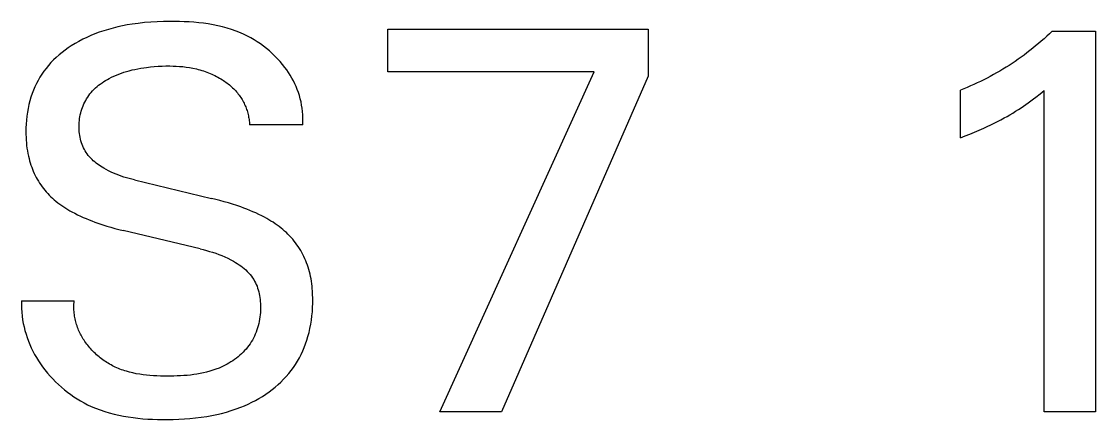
# Model space of a CAD drawing. Extents: x 10 to 656, y -396 to 292.
# Drawn here: x 258.925 to 259.89, y 94.922 to 95.28 of the extents above; entities that cross this region are included whole.
import ezdxf

# ---------------------------------------------------------------- set-up
doc = ezdxf.new("R2010")
doc.units = 0
doc.header["$LTSCALE"] = 5
doc.header["$MEASUREMENT"] = 0
doc.layers.get('0').update_dxf_attribs({"linetype": 'CONTINUOUS'})

msp = doc.modelspace()

# ---------------------------------------------------------------- linework, layer by layer
at = {"color": 7, "linetype": 'Continuous'}
for p, q in [((259.00724, 95.27422), (259.00304, 95.27306)), ((259.01146, 95.27526), (259.00724, 95.27422)), ((259.01572, 95.27618), (259.01146, 95.27526)), ((259.01999, 95.277), (259.01572, 95.27618)), ((259.02427, 95.27771), (259.01999, 95.277)), ((259.02988, 95.27847), (259.02427, 95.27771)), ((259.0355, 95.27908), (259.02988, 95.27847)), ((259.04114, 95.27954), (259.0355, 95.27908)), ((259.0468, 95.27986), (259.04114, 95.27954)), ((259.05247, 95.28006), (259.0468, 95.27986)), ((259.05817, 95.28015), (259.05247, 95.28006)), ((259.06252, 95.28015), (259.05817, 95.28015)), ((259.06686, 95.28008), (259.06252, 95.28015)), ((259.07122, 95.27995), (259.06686, 95.28008)), ((259.07557, 95.27973), (259.07122, 95.27995)), ((259.07991, 95.27943), (259.07557, 95.27973)), ((259.08424, 95.27904), (259.07991, 95.27943)), ((259.08855, 95.27854), (259.08424, 95.27904)), ((259.09284, 95.27792), (259.08855, 95.27854)), ((259.09711, 95.27719), (259.09284, 95.27792)), ((259.10134, 95.27633), (259.09711, 95.27719)), ((259.10554, 95.27533), (259.10134, 95.27633)), ((259.10969, 95.27419), (259.10554, 95.27533)), ((259.1138, 95.2729), (259.10969, 95.27419)), ((258.98006, 95.26413), (258.97652, 95.26227)), ((258.98366, 95.26586), (258.98006, 95.26413)), ((258.98731, 95.26748), (258.98366, 95.26586)), ((258.99101, 95.26899), (258.98731, 95.26748)), ((258.99476, 95.27039), (258.99101, 95.26899)), ((258.99888, 95.27179), (258.99476, 95.27039)), ((259.00304, 95.27306), (258.99888, 95.27179)), ((259.11786, 95.27144), (259.1138, 95.2729)), ((259.12186, 95.26982), (259.11786, 95.27144)), ((259.12495, 95.26843), (259.12186, 95.26982)), ((259.12799, 95.26693), (259.12495, 95.26843)), ((259.13099, 95.26533), (259.12799, 95.26693)), ((259.13394, 95.26363), (259.13099, 95.26533)), ((259.25427, 95.23478), (259.25427, 95.27332)), ((259.25427, 95.27332), (259.48818, 95.27332)), ((259.48818, 95.27332), (259.48818, 95.23112)), ((259.84385, 95.2646), (259.84137, 95.26241)), ((259.8463, 95.26682), (259.84385, 95.2646)), ((259.84872, 95.26908), (259.8463, 95.26682)), ((259.85111, 95.27136), (259.84872, 95.26908)), ((259.85111, 95.27136), (259.89013, 95.27136)), ((259.89013, 95.27136), (259.89013, 94.92917)), ((258.96406, 95.25435), (258.96137, 95.25229)), ((258.96682, 95.25632), (258.96406, 95.25435)), ((258.96964, 95.25819), (258.96682, 95.25632)), ((258.97304, 95.2603), (258.96964, 95.25819)), ((258.97652, 95.26227), (258.97304, 95.2603)), ((259.13683, 95.26183), (259.13394, 95.26363)), ((259.13966, 95.25993), (259.13683, 95.26183)), ((259.14243, 95.25794), (259.13966, 95.25993)), ((259.14513, 95.25585), (259.14243, 95.25794)), ((259.14775, 95.25367), (259.14513, 95.25585)), ((259.83376, 95.25604), (259.83117, 95.25399)), ((259.83633, 95.25813), (259.83376, 95.25604)), ((259.83886, 95.26025), (259.83633, 95.25813)), ((259.84137, 95.26241), (259.83886, 95.26025)), ((258.95376, 95.24556), (258.95141, 95.24314)), ((258.95621, 95.2479), (258.95376, 95.24556)), ((258.95875, 95.25014), (258.95621, 95.2479)), ((258.96137, 95.25229), (258.95875, 95.25014)), ((259.1503, 95.25141), (259.14775, 95.25367)), ((259.15276, 95.24906), (259.1503, 95.25141)), ((259.15514, 95.24662), (259.15276, 95.24906)), ((259.15742, 95.24411), (259.15514, 95.24662)), ((259.8206, 95.24617), (259.81791, 95.24431)), ((259.82326, 95.24806), (259.8206, 95.24617)), ((259.8259, 95.24998), (259.82326, 95.24806)), ((259.82855, 95.25197), (259.8259, 95.24998)), ((259.83117, 95.25399), (259.82855, 95.25197)), ((258.94506, 95.23541), (258.94321, 95.23273)), ((258.94701, 95.238), (258.94506, 95.23541)), ((258.94915, 95.24062), (258.94701, 95.238)), ((258.95141, 95.24314), (258.94915, 95.24062)), ((259.01698, 95.23445), (259.01926, 95.23516)), ((259.01926, 95.23516), (259.0218, 95.23588)), ((259.0218, 95.23588), (259.02437, 95.23653)), ((259.02437, 95.23653), (259.02695, 95.23712)), ((259.02695, 95.23712), (259.02954, 95.23764)), ((259.02954, 95.23764), (259.03215, 95.23811)), ((259.03215, 95.23811), (259.03477, 95.23853)), ((259.03477, 95.23853), (259.03739, 95.2389)), ((259.03739, 95.2389), (259.04084, 95.23931)), ((259.04084, 95.23931), (259.0443, 95.23963)), ((259.0443, 95.23963), (259.04776, 95.23988)), ((259.04776, 95.23988), (259.05123, 95.24005)), ((259.05123, 95.24005), (259.0547, 95.24013)), ((259.0547, 95.24013), (259.05817, 95.24014)), ((259.05817, 95.24014), (259.06112, 95.24009)), ((259.06112, 95.24009), (259.06407, 95.23998)), ((259.06407, 95.23998), (259.06701, 95.23979)), ((259.06701, 95.23979), (259.06995, 95.23953)), ((259.06995, 95.23953), (259.07287, 95.23919)), ((259.07287, 95.23919), (259.07579, 95.23876)), ((259.07579, 95.23876), (259.079, 95.23818)), ((259.079, 95.23818), (259.08219, 95.23747)), ((259.08219, 95.23747), (259.08378, 95.23707)), ((259.08378, 95.23707), (259.08535, 95.23664)), ((259.08535, 95.23664), (259.08692, 95.23618)), ((259.08692, 95.23618), (259.08848, 95.23569)), ((259.08848, 95.23569), (259.09003, 95.23517)), ((259.09003, 95.23517), (259.09156, 95.23462)), ((259.15961, 95.24152), (259.15742, 95.24411)), ((259.1617, 95.23884), (259.15961, 95.24152)), ((259.16338, 95.23653), (259.1617, 95.23884)), ((259.16499, 95.23416), (259.16338, 95.23653)), ((259.8041, 95.23557), (259.80127, 95.23394)), ((259.80691, 95.23725), (259.8041, 95.23557)), ((259.80969, 95.23896), (259.80691, 95.23725)), ((259.81245, 95.24071), (259.80969, 95.23896)), ((259.81519, 95.24249), (259.81245, 95.24071)), ((259.81791, 95.24431), (259.81519, 95.24249)), ((258.93985, 95.22716), (258.93833, 95.22428)), ((258.94147, 95.22998), (258.93985, 95.22716)), ((258.94321, 95.23273), (258.94147, 95.22998)), ((258.99731, 95.22503), (258.99888, 95.22607)), ((258.99888, 95.22607), (259.00049, 95.22707)), ((259.00049, 95.22707), (259.00213, 95.22802)), ((259.00213, 95.22802), (259.00378, 95.22893)), ((259.00378, 95.22893), (259.00592, 95.23001)), ((259.00592, 95.23001), (259.00808, 95.23103)), ((259.00808, 95.23103), (259.01027, 95.23198)), ((259.01027, 95.23198), (259.01248, 95.23286)), ((259.01248, 95.23286), (259.01472, 95.23369)), ((259.01472, 95.23369), (259.01698, 95.23445)), ((259.09156, 95.23462), (259.09302, 95.23406)), ((259.09302, 95.23406), (259.09446, 95.23347)), ((259.09446, 95.23347), (259.09589, 95.23285)), ((259.09589, 95.23285), (259.0973, 95.23221)), ((259.0973, 95.23221), (259.0987, 95.23153)), ((259.0987, 95.23153), (259.10009, 95.23082)), ((259.10009, 95.23082), (259.10147, 95.23009)), ((259.10147, 95.23009), (259.10282, 95.22932)), ((259.10282, 95.22932), (259.10417, 95.22853)), ((259.10417, 95.22853), (259.10549, 95.22771)), ((259.10549, 95.22771), (259.10658, 95.227)), ((259.10658, 95.227), (259.10766, 95.22627)), ((259.10766, 95.22627), (259.10872, 95.22552)), ((259.10872, 95.22552), (259.10976, 95.22475)), ((259.16651, 95.23174), (259.16499, 95.23416)), ((259.16795, 95.22927), (259.16651, 95.23174)), ((259.16931, 95.22675), (259.16795, 95.22927)), ((259.17057, 95.22419), (259.16931, 95.22675)), ((259.43964, 95.23478), (259.25427, 95.23478)), ((259.30086, 94.92917), (259.43964, 95.23478)), ((259.48818, 95.23112), (259.35622, 94.92917)), ((259.78675, 95.2263), (259.78378, 95.22489)), ((259.7897, 95.22775), (259.78675, 95.2263)), ((259.79263, 95.22924), (259.7897, 95.22775)), ((259.79553, 95.23077), (259.79263, 95.22924)), ((259.79842, 95.23234), (259.79553, 95.23077)), ((259.80127, 95.23394), (259.79842, 95.23234)), ((258.93565, 95.21835), (258.93448, 95.21531)), ((258.93693, 95.22134), (258.93565, 95.21835)), ((258.93833, 95.22428), (258.93693, 95.22134)), ((258.98649, 95.21501), (258.98759, 95.21637)), ((258.98759, 95.21637), (258.98874, 95.21768)), ((258.98874, 95.21768), (258.99004, 95.21904)), ((258.99004, 95.21904), (258.9914, 95.22035)), ((258.9914, 95.22035), (258.99281, 95.2216)), ((258.99281, 95.2216), (258.99427, 95.22279)), ((258.99427, 95.22279), (258.99577, 95.22394)), ((258.99577, 95.22394), (258.99731, 95.22503)), ((259.10976, 95.22475), (259.11079, 95.22396)), ((259.11079, 95.22396), (259.1118, 95.22314)), ((259.1118, 95.22314), (259.11279, 95.22231)), ((259.11279, 95.22231), (259.11376, 95.22145)), ((259.11376, 95.22145), (259.11472, 95.22057)), ((259.11472, 95.22057), (259.11564, 95.21966)), ((259.11564, 95.21966), (259.11655, 95.21873)), ((259.11655, 95.21873), (259.11743, 95.21778)), ((259.11743, 95.21778), (259.11828, 95.21681)), ((259.11828, 95.21681), (259.11906, 95.21588)), ((259.11906, 95.21588), (259.11981, 95.21492)), ((259.17175, 95.22158), (259.17057, 95.22419)), ((259.17283, 95.21892), (259.17175, 95.22158)), ((259.17381, 95.21623), (259.17283, 95.21892)), ((259.17469, 95.21349), (259.17381, 95.21623)), ((259.77172, 95.21964), (259.76867, 95.21844)), ((259.76867, 95.17551), (259.76867, 95.21844)), ((259.77476, 95.22089), (259.77172, 95.21964)), ((259.77779, 95.22218), (259.77476, 95.22089)), ((259.78079, 95.22351), (259.77779, 95.22218)), ((259.78378, 95.22489), (259.78079, 95.22351)), ((259.84035, 95.21519), (259.84403, 95.21819)), ((259.84403, 94.92917), (259.84403, 95.21819)), ((258.93242, 95.20885), (258.93155, 95.20543)), ((258.93343, 95.21223), (258.93242, 95.20885)), ((258.93448, 95.21531), (258.93343, 95.21223)), ((258.98036, 95.20443), (258.98106, 95.20603)), ((258.98106, 95.20603), (258.98182, 95.20761)), ((258.98182, 95.20761), (258.98264, 95.20916)), ((258.98264, 95.20916), (258.98352, 95.21068)), ((258.98352, 95.21068), (258.98446, 95.21216)), ((258.98446, 95.21216), (258.98545, 95.2136)), ((258.98545, 95.2136), (258.98649, 95.21501)), ((259.11981, 95.21492), (259.12054, 95.21395)), ((259.12054, 95.21395), (259.12124, 95.21296)), ((259.12124, 95.21296), (259.12192, 95.21195)), ((259.12192, 95.21195), (259.12258, 95.21092)), ((259.12258, 95.21092), (259.1232, 95.20988)), ((259.1232, 95.20988), (259.1238, 95.20882)), ((259.1238, 95.20882), (259.12438, 95.20774)), ((259.12438, 95.20774), (259.12493, 95.20666)), ((259.12493, 95.20666), (259.12545, 95.20556)), ((259.17547, 95.21071), (259.17469, 95.21349)), ((259.17615, 95.2079), (259.17547, 95.21071)), ((259.17671, 95.20504), (259.17615, 95.2079)), ((259.8276, 95.20552), (259.82972, 95.20703)), ((259.82972, 95.20703), (259.83205, 95.20873)), ((259.83205, 95.20873), (259.83435, 95.21047)), ((259.83435, 95.21047), (259.83663, 95.21223)), ((259.83663, 95.21223), (259.84035, 95.21519)), ((258.93021, 95.1985), (258.92972, 95.195)), ((258.93082, 95.20197), (258.93021, 95.1985)), ((258.93155, 95.20543), (258.93082, 95.20197)), ((258.9778, 95.19624), (258.97819, 95.1979)), ((258.97819, 95.1979), (258.97864, 95.19955)), ((258.97864, 95.19955), (258.97915, 95.20119)), ((258.97915, 95.20119), (258.97972, 95.2028)), ((258.97972, 95.2028), (258.98036, 95.20443)), ((259.12545, 95.20556), (259.12595, 95.20444)), ((259.12595, 95.20444), (259.12641, 95.20332)), ((259.12641, 95.20332), (259.12684, 95.20221)), ((259.12684, 95.20221), (259.12724, 95.2011)), ((259.12724, 95.2011), (259.12761, 95.19998)), ((259.12761, 95.19998), (259.12796, 95.19885)), ((259.12796, 95.19885), (259.12828, 95.19771)), ((259.12828, 95.19771), (259.12857, 95.19656)), ((259.12857, 95.19656), (259.12884, 95.19541)), ((259.17717, 95.20216), (259.17671, 95.20504)), ((259.17751, 95.19923), (259.17717, 95.20216)), ((259.17774, 95.19627), (259.17751, 95.19923)), ((259.8132, 95.19632), (259.81576, 95.19783)), ((259.81576, 95.19783), (259.81829, 95.19938)), ((259.81829, 95.19938), (259.82081, 95.20096)), ((259.82081, 95.20096), (259.8233, 95.20258)), ((259.8233, 95.20258), (259.82546, 95.20404)), ((259.82546, 95.20404), (259.8276, 95.20552)), ((258.92909, 95.18795), (258.92895, 95.18442)), ((258.92935, 95.19148), (258.92909, 95.18795)), ((258.92972, 95.195), (258.92935, 95.19148)), ((258.97669, 95.18602), (258.97673, 95.18774)), ((258.97673, 95.18774), (258.97683, 95.18946)), ((258.97683, 95.18946), (258.97699, 95.19117)), ((258.97699, 95.19117), (258.9772, 95.19287)), ((258.9772, 95.19287), (258.97747, 95.19456)), ((258.97747, 95.19456), (258.9778, 95.19624)), ((259.12884, 95.19541), (259.12907, 95.19425)), ((259.12907, 95.19425), (259.12928, 95.19309)), ((259.12928, 95.19309), (259.12946, 95.19192)), ((259.12946, 95.19192), (259.12961, 95.19075)), ((259.12961, 95.19075), (259.12973, 95.18957)), ((259.12973, 95.18957), (259.12982, 95.1884)), ((259.12982, 95.1884), (259.12988, 95.18722)), ((259.17769, 95.18722), (259.12988, 95.18722)), ((259.17769, 95.18722), (259.17783, 95.19027)), ((259.17784, 95.19329), (259.17774, 95.19627)), ((259.17783, 95.19027), (259.17784, 95.19329)), ((259.79288, 95.18579), (259.79595, 95.18723)), ((259.79595, 95.18723), (259.799, 95.18871)), ((259.799, 95.18871), (259.80202, 95.19023)), ((259.80202, 95.19023), (259.80503, 95.19179)), ((259.80503, 95.19179), (259.80802, 95.1934)), ((259.80802, 95.1934), (259.81062, 95.19484)), ((259.81062, 95.19484), (259.8132, 95.19632)), ((258.92895, 95.18442), (258.92891, 95.18088)), ((258.92891, 95.18088), (258.92894, 95.17845)), ((258.92894, 95.17845), (258.92901, 95.17602)), ((258.97671, 95.18429), (258.97669, 95.18602)), ((258.97678, 95.18263), (258.97671, 95.18429)), ((258.97691, 95.18096), (258.97678, 95.18263)), ((258.97709, 95.17931), (258.97691, 95.18096)), ((258.97733, 95.17766), (258.97709, 95.17931)), ((258.97763, 95.17602), (258.97733, 95.17766)), ((259.76867, 95.17551), (259.77292, 95.1772)), ((259.77292, 95.1772), (259.77717, 95.17893)), ((259.77717, 95.17893), (259.7814, 95.1807)), ((259.7814, 95.1807), (259.78561, 95.18251)), ((259.78561, 95.18251), (259.7898, 95.18437)), ((259.7898, 95.18437), (259.79288, 95.18579)), ((258.92901, 95.17602), (258.92915, 95.1736)), ((258.92915, 95.1736), (258.92933, 95.17118)), ((258.92933, 95.17118), (258.92957, 95.16877)), ((258.92957, 95.16877), (258.92987, 95.16636)), ((258.97798, 95.17439), (258.97763, 95.17602)), ((258.9784, 95.17278), (258.97798, 95.17439)), ((258.97888, 95.1712), (258.9784, 95.17278)), ((258.97942, 95.16964), (258.97888, 95.1712)), ((258.98002, 95.16811), (258.97942, 95.16964)), ((258.9807, 95.16661), (258.98002, 95.16811)), ((258.92987, 95.16636), (258.93024, 95.16397)), ((258.93024, 95.16397), (258.93067, 95.16159)), ((258.93067, 95.16159), (258.93116, 95.15922)), ((258.93116, 95.15922), (258.93172, 95.15687)), ((258.98143, 95.16515), (258.9807, 95.16661)), ((258.98224, 95.16372), (258.98143, 95.16515)), ((258.9831, 95.16235), (258.98224, 95.16372)), ((258.98403, 95.16103), (258.9831, 95.16235)), ((258.98502, 95.15974), (258.98403, 95.16103)), ((258.98607, 95.15849), (258.98502, 95.15974)), ((258.98717, 95.15729), (258.98607, 95.15849)), ((258.93172, 95.15687), (258.93224, 95.15493)), ((258.93224, 95.15493), (258.93281, 95.153)), ((258.93281, 95.153), (258.93343, 95.15109)), ((258.93343, 95.15109), (258.9341, 95.1492)), ((258.9341, 95.1492), (258.93482, 95.14732)), ((258.98832, 95.15612), (258.98717, 95.15729)), ((258.98951, 95.155), (258.98832, 95.15612)), ((258.99075, 95.15391), (258.98951, 95.155)), ((258.99202, 95.15286), (258.99075, 95.15391)), ((258.99333, 95.15185), (258.99202, 95.15286)), ((258.99466, 95.15088), (258.99333, 95.15185)), ((258.99603, 95.14995), (258.99466, 95.15088)), ((258.99742, 95.14905), (258.99603, 95.14995)), ((258.99882, 95.14819), (258.99742, 95.14905)), ((259.00099, 95.14696), (258.99882, 95.14819)), ((258.93482, 95.14732), (258.93559, 95.14547)), ((258.93559, 95.14547), (258.93641, 95.14363)), ((258.93641, 95.14363), (258.93727, 95.14182)), ((258.93727, 95.14182), (258.93819, 95.14003)), ((258.93819, 95.14003), (258.93916, 95.13827)), ((259.00319, 95.1458), (259.00099, 95.14696)), ((259.00542, 95.14472), (259.00319, 95.1458)), ((259.00768, 95.14371), (259.00542, 95.14472)), ((259.00997, 95.14277), (259.00768, 95.14371)), ((259.01228, 95.14189), (259.00997, 95.14277)), ((259.0146, 95.14107), (259.01228, 95.14189)), ((259.01695, 95.14031), (259.0146, 95.14107)), ((259.01931, 95.13959), (259.01695, 95.14031)), ((259.02169, 95.13892), (259.01931, 95.13959)), ((259.02407, 95.1383), (259.02169, 95.13892)), ((258.93916, 95.13827), (258.94018, 95.13654)), ((258.94018, 95.13654), (258.94124, 95.13485)), ((258.94124, 95.13485), (258.94235, 95.1332)), ((258.94235, 95.1332), (258.9435, 95.13158)), ((258.9435, 95.13158), (258.9447, 95.12999)), ((258.9447, 95.12999), (258.94594, 95.12843)), ((259.02647, 95.13771), (259.02407, 95.1383)), ((259.02647, 95.13771), (259.09574, 95.12112)), ((258.94594, 95.12843), (258.94723, 95.12692)), ((258.94723, 95.12692), (258.94856, 95.12543)), ((258.94856, 95.12543), (258.94993, 95.12399)), ((258.94993, 95.12399), (258.95134, 95.12259)), ((258.95134, 95.12259), (258.95279, 95.12122)), ((258.95279, 95.12122), (258.95427, 95.1199)), ((258.95427, 95.1199), (258.95592, 95.11852)), ((259.09954, 95.12019), (259.09574, 95.12112)), ((259.10333, 95.11921), (259.09954, 95.12019)), ((259.10711, 95.11817), (259.10333, 95.11921)), ((258.95592, 95.11852), (258.9576, 95.11718)), ((258.9576, 95.11718), (258.95933, 95.11589)), ((258.95933, 95.11589), (258.96108, 95.11465)), ((258.96108, 95.11465), (258.96287, 95.11345)), ((258.96287, 95.11345), (258.96468, 95.11229)), ((258.96468, 95.11229), (258.96652, 95.11116)), ((258.96652, 95.11116), (258.96838, 95.11008)), ((258.96838, 95.11008), (258.97026, 95.10903)), ((259.11087, 95.11709), (259.10711, 95.11817)), ((259.11462, 95.11594), (259.11087, 95.11709)), ((259.11835, 95.11473), (259.11462, 95.11594)), ((259.12205, 95.11345), (259.11835, 95.11473)), ((259.12479, 95.11245), (259.12205, 95.11345)), ((259.12752, 95.11141), (259.12479, 95.11245)), ((259.13023, 95.11032), (259.12752, 95.11141)), ((259.13292, 95.10918), (259.13023, 95.11032)), ((258.97026, 95.10903), (258.97276, 95.10771)), ((258.97276, 95.10771), (258.97529, 95.10644)), ((258.97529, 95.10644), (258.97784, 95.10522)), ((258.97784, 95.10522), (258.98041, 95.10405)), ((258.98041, 95.10405), (258.98301, 95.10293)), ((258.98301, 95.10293), (258.98563, 95.10186)), ((258.98563, 95.10186), (258.98826, 95.10083)), ((258.98826, 95.10083), (258.99091, 95.09985)), ((259.13559, 95.108), (259.13292, 95.10918)), ((259.13823, 95.10676), (259.13559, 95.108)), ((259.14085, 95.10546), (259.13823, 95.10676)), ((259.14343, 95.1041), (259.14085, 95.10546)), ((259.14536, 95.10304), (259.14343, 95.1041)), ((259.14727, 95.10193), (259.14536, 95.10304)), ((259.14916, 95.10079), (259.14727, 95.10193)), ((259.15102, 95.09962), (259.14916, 95.10079)), ((258.99091, 95.09985), (258.99447, 95.09859)), ((258.99447, 95.09859), (258.99805, 95.0974)), ((258.99805, 95.0974), (259.00165, 95.09627)), ((259.00165, 95.09627), (259.00527, 95.09521)), ((259.00527, 95.09521), (259.00891, 95.0942)), ((259.00891, 95.0942), (259.01256, 95.09324)), ((259.01256, 95.09324), (259.01622, 95.09234)), ((259.08549, 95.07575), (259.01622, 95.09234)), ((259.15286, 95.09839), (259.15102, 95.09962)), ((259.15466, 95.09713), (259.15286, 95.09839)), ((259.15644, 95.09582), (259.15466, 95.09713)), ((259.15818, 95.09447), (259.15644, 95.09582)), ((259.15988, 95.09307), (259.15818, 95.09447)), ((259.16144, 95.09172), (259.15988, 95.09307)), ((259.16296, 95.09033), (259.16144, 95.09172)), ((259.16445, 95.08889), (259.16296, 95.09033)), ((259.16589, 95.08742), (259.16445, 95.08889)), ((259.1673, 95.0859), (259.16589, 95.08742)), ((259.16866, 95.08435), (259.1673, 95.0859)), ((259.16998, 95.08276), (259.16866, 95.08435)), ((259.17126, 95.08114), (259.16998, 95.08276)), ((259.17248, 95.07948), (259.17126, 95.08114)), ((259.08549, 95.07575), (259.08832, 95.07505)), ((259.08832, 95.07505), (259.09115, 95.07431)), ((259.09115, 95.07431), (259.09395, 95.07351)), ((259.09395, 95.07351), (259.09675, 95.07266)), ((259.09675, 95.07266), (259.09952, 95.07174)), ((259.09952, 95.07174), (259.10227, 95.07076)), ((259.17366, 95.07778), (259.17248, 95.07948)), ((259.17479, 95.07605), (259.17366, 95.07778)), ((259.17586, 95.07429), (259.17479, 95.07605)), ((259.17689, 95.07249), (259.17586, 95.07429)), ((259.17786, 95.07067), (259.17689, 95.07249)), ((259.10227, 95.07076), (259.10499, 95.06969)), ((259.10499, 95.06969), (259.10769, 95.06855)), ((259.10769, 95.06855), (259.11035, 95.06732)), ((259.11035, 95.06732), (259.11298, 95.06599)), ((259.11298, 95.06599), (259.11557, 95.06456)), ((259.11557, 95.06456), (259.11722, 95.06359)), ((259.11722, 95.06359), (259.11884, 95.06257)), ((259.11884, 95.06257), (259.12043, 95.06151)), ((259.12043, 95.06151), (259.12199, 95.0604)), ((259.17878, 95.06881), (259.17786, 95.07067)), ((259.17964, 95.06693), (259.17878, 95.06881)), ((259.18046, 95.06503), (259.17964, 95.06693)), ((259.18122, 95.06311), (259.18046, 95.06503)), ((259.18193, 95.06117), (259.18122, 95.06311)), ((259.12199, 95.0604), (259.12351, 95.05924)), ((259.12351, 95.05924), (259.12499, 95.05804)), ((259.12499, 95.05804), (259.12642, 95.05679)), ((259.12642, 95.05679), (259.12779, 95.05549)), ((259.12779, 95.05549), (259.1291, 95.05414)), ((259.1291, 95.05414), (259.13034, 95.05273)), ((259.13034, 95.05273), (259.13152, 95.05128)), ((259.18258, 95.05921), (259.18193, 95.06117)), ((259.18318, 95.05723), (259.18258, 95.05921)), ((259.18373, 95.05524), (259.18318, 95.05723)), ((259.18426, 95.0531), (259.18373, 95.05524)), ((259.18473, 95.05094), (259.18426, 95.0531)), ((259.13152, 95.05128), (259.13261, 95.04978)), ((259.13261, 95.04978), (259.13362, 95.04822)), ((259.13362, 95.04822), (259.13447, 95.04675)), ((259.13447, 95.04675), (259.13525, 95.04523)), ((259.13525, 95.04523), (259.13596, 95.04368)), ((259.13596, 95.04368), (259.1366, 95.04209)), ((259.1366, 95.04209), (259.13717, 95.04047)), ((259.18514, 95.04878), (259.18473, 95.05094)), ((259.1855, 95.0466), (259.18514, 95.04878)), ((259.18581, 95.04441), (259.1855, 95.0466)), ((259.18607, 95.04222), (259.18581, 95.04441)), ((259.18628, 95.04002), (259.18607, 95.04222)), ((259.13717, 95.04047), (259.13768, 95.03882)), ((259.13768, 95.03882), (259.13813, 95.03714)), ((259.13813, 95.03714), (259.13851, 95.03544)), ((259.13851, 95.03544), (259.13885, 95.03373)), ((259.13885, 95.03373), (259.13912, 95.03199)), ((259.18645, 95.03782), (259.18628, 95.04002)), ((259.18658, 95.03561), (259.18645, 95.03782)), ((259.18671, 95.03063), (259.18658, 95.03561)), ((258.925, 95.02892), (258.92494, 95.0255)), ((258.92494, 95.0255), (258.92502, 95.0221)), ((258.925, 95.02892), (258.97232, 95.02892)), ((258.97202, 95.02342), (258.97204, 95.02478)), ((258.97203, 95.02206), (258.97202, 95.02342)), ((258.97204, 95.02478), (258.97209, 95.02616)), ((258.97209, 95.02616), (258.97219, 95.02754)), ((258.97219, 95.02754), (258.97232, 95.02892)), ((259.13912, 95.03199), (259.13934, 95.03025)), ((259.13934, 95.03025), (259.13952, 95.02849)), ((259.13952, 95.02849), (259.13964, 95.02673)), ((259.13964, 95.02673), (259.13972, 95.0247)), ((259.13974, 95.02267), (259.1397, 95.02064)), ((259.13972, 95.0247), (259.13974, 95.02267)), ((259.18632, 95.01924), (259.18656, 95.02303)), ((259.18656, 95.02303), (259.18669, 95.02683)), ((259.18669, 95.02683), (259.18671, 95.03063)), ((258.92502, 95.0221), (258.92522, 95.01873)), ((258.92522, 95.01873), (258.92555, 95.01538)), ((258.92555, 95.01538), (258.926, 95.01206)), ((258.97208, 95.02071), (258.97203, 95.02206)), ((258.97217, 95.01936), (258.97208, 95.02071)), ((258.97229, 95.01803), (258.97217, 95.01936)), ((258.97245, 95.0167), (258.97229, 95.01803)), ((258.97264, 95.01538), (258.97245, 95.0167)), ((258.97286, 95.01408), (258.97264, 95.01538)), ((258.97312, 95.01278), (258.97286, 95.01408)), ((259.1392, 95.01458), (259.13891, 95.01258)), ((259.13943, 95.01659), (259.1392, 95.01458)), ((259.1396, 95.01861), (259.13943, 95.01659)), ((259.1397, 95.02064), (259.1396, 95.01861)), ((259.1855, 95.0117), (259.18597, 95.01546)), ((259.18597, 95.01546), (259.18632, 95.01924)), ((258.926, 95.01206), (258.92658, 95.00877)), ((258.92658, 95.00877), (258.92727, 95.00551)), ((258.92727, 95.00551), (258.92808, 95.00229)), ((258.9734, 95.01149), (258.97312, 95.01278)), ((258.97372, 95.01021), (258.9734, 95.01149)), ((258.97407, 95.00894), (258.97372, 95.01021)), ((258.97445, 95.00769), (258.97407, 95.00894)), ((258.97487, 95.00644), (258.97445, 95.00769)), ((258.97531, 95.0052), (258.97487, 95.00644)), ((258.97578, 95.00398), (258.97531, 95.0052)), ((258.97627, 95.00277), (258.97578, 95.00398)), ((259.1371, 95.00475), (259.13649, 95.00284)), ((259.13765, 95.00668), (259.1371, 95.00475)), ((259.13813, 95.00863), (259.13765, 95.00668)), ((259.13855, 95.0106), (259.13813, 95.00863)), ((259.13891, 95.01258), (259.13855, 95.0106)), ((259.18333, 95.00053), (259.18418, 95.00423)), ((259.18418, 95.00423), (259.1849, 95.00795)), ((259.1849, 95.00795), (259.1855, 95.0117)), ((258.92808, 95.00229), (258.92901, 94.99911)), ((258.92901, 94.99911), (258.93004, 94.99596)), ((258.93004, 94.99596), (258.93119, 94.99285)), ((258.9768, 95.00157), (258.97627, 95.00277)), ((258.97735, 95.00039), (258.9768, 95.00157)), ((258.97793, 94.99921), (258.97735, 95.00039)), ((258.97854, 94.99805), (258.97793, 94.99921)), ((258.97917, 94.99691), (258.97854, 94.99805)), ((258.97983, 94.99578), (258.97917, 94.99691)), ((258.98051, 94.99466), (258.97983, 94.99578)), ((258.98122, 94.99355), (258.98051, 94.99466)), ((259.13243, 94.99378), (259.13142, 94.99208)), ((259.13337, 94.99552), (259.13243, 94.99378)), ((259.13425, 94.9973), (259.13337, 94.99552)), ((259.13506, 94.99912), (259.13425, 94.9973)), ((259.13581, 95.00097), (259.13506, 94.99912)), ((259.13649, 95.00284), (259.13581, 95.00097)), ((259.18135, 94.99358), (259.18235, 94.99686)), ((259.18235, 94.99686), (259.18333, 95.00053)), ((258.93119, 94.99285), (258.93243, 94.98979)), ((258.93243, 94.98979), (258.93378, 94.98677)), ((258.93378, 94.98677), (258.93523, 94.9838)), ((258.98195, 94.99246), (258.98122, 94.99355)), ((258.9827, 94.99139), (258.98195, 94.99246)), ((258.98356, 94.99022), (258.9827, 94.99139)), ((258.98444, 94.98907), (258.98356, 94.99022)), ((258.98535, 94.98794), (258.98444, 94.98907)), ((258.98629, 94.98683), (258.98535, 94.98794)), ((258.98725, 94.98574), (258.98629, 94.98683)), ((258.98824, 94.98468), (258.98725, 94.98574)), ((258.98925, 94.98363), (258.98824, 94.98468)), ((259.12541, 94.98424), (259.12403, 94.98281)), ((259.12673, 94.98572), (259.12541, 94.98424)), ((259.128, 94.98724), (259.12673, 94.98572)), ((259.1292, 94.9888), (259.128, 94.98724)), ((259.13034, 94.99041), (259.1292, 94.9888)), ((259.13142, 94.99208), (259.13034, 94.99041)), ((259.17766, 94.98397), (259.179, 94.98713)), ((259.179, 94.98713), (259.18023, 94.99034)), ((259.18023, 94.99034), (259.18135, 94.99358)), ((258.93523, 94.9838), (258.93678, 94.98087)), ((258.93678, 94.98087), (258.93843, 94.978)), ((258.93843, 94.978), (258.94016, 94.97518)), ((258.94016, 94.97518), (258.94198, 94.97242)), ((258.99028, 94.9826), (258.98925, 94.98363)), ((258.99133, 94.9816), (258.99028, 94.9826)), ((258.99241, 94.98062), (258.99133, 94.9816)), ((258.9935, 94.97966), (258.99241, 94.98062)), ((258.99462, 94.97872), (258.9935, 94.97966)), ((258.99575, 94.97781), (258.99462, 94.97872)), ((258.9969, 94.97693), (258.99575, 94.97781)), ((258.99807, 94.97606), (258.9969, 94.97693)), ((258.99926, 94.97522), (258.99807, 94.97606)), ((259.00046, 94.97441), (258.99926, 94.97522)), ((259.00168, 94.97362), (259.00046, 94.97441)), ((259.11477, 94.97524), (259.11309, 94.97414)), ((259.11642, 94.97638), (259.11477, 94.97524)), ((259.11803, 94.97757), (259.11642, 94.97638)), ((259.1196, 94.97881), (259.11803, 94.97757)), ((259.12112, 94.9801), (259.1196, 94.97881)), ((259.1226, 94.98143), (259.12112, 94.9801)), ((259.12403, 94.98281), (259.1226, 94.98143)), ((259.17117, 94.9719), (259.17297, 94.97482)), ((259.17297, 94.97482), (259.17465, 94.97781)), ((259.17465, 94.97781), (259.17621, 94.98086)), ((259.17621, 94.98086), (259.17766, 94.98397)), ((258.94198, 94.97242), (258.94389, 94.96971)), ((258.94389, 94.96971), (258.94604, 94.96687)), ((258.94604, 94.96687), (258.94828, 94.96409)), ((259.00291, 94.97286), (259.00168, 94.97362)), ((259.00416, 94.97213), (259.00291, 94.97286)), ((259.00542, 94.97142), (259.00416, 94.97213)), ((259.0067, 94.97074), (259.00542, 94.97142)), ((259.00798, 94.97009), (259.0067, 94.97074)), ((259.00928, 94.96947), (259.00798, 94.97009)), ((259.01059, 94.96887), (259.00928, 94.96947)), ((259.012, 94.96826), (259.01059, 94.96887)), ((259.01342, 94.96769), (259.012, 94.96826)), ((259.01485, 94.96715), (259.01342, 94.96769)), ((259.01629, 94.96664), (259.01485, 94.96715)), ((259.01774, 94.96616), (259.01629, 94.96664)), ((259.0192, 94.96571), (259.01774, 94.96616)), ((259.02214, 94.96489), (259.0192, 94.96571)), ((259.02512, 94.96417), (259.02214, 94.96489)), ((259.09128, 94.9649), (259.08843, 94.96422)), ((259.09411, 94.96568), (259.09128, 94.9649)), ((259.09692, 94.96656), (259.09411, 94.96568)), ((259.0997, 94.96754), (259.09692, 94.96656)), ((259.10246, 94.96863), (259.0997, 94.96754)), ((259.10428, 94.96942), (259.10246, 94.96863)), ((259.10609, 94.97026), (259.10428, 94.96942)), ((259.10788, 94.97116), (259.10609, 94.97026)), ((259.10964, 94.9721), (259.10788, 94.97116)), ((259.11138, 94.9731), (259.10964, 94.9721)), ((259.11309, 94.97414), (259.11138, 94.9731)), ((259.16508, 94.9636), (259.16722, 94.96629)), ((259.16722, 94.96629), (259.16926, 94.96906)), ((259.16926, 94.96906), (259.17117, 94.9719)), ((258.94828, 94.96409), (258.95061, 94.96139)), ((258.95061, 94.96139), (258.95303, 94.95877)), ((258.95303, 94.95877), (258.95553, 94.95622)), ((258.95553, 94.95622), (258.95811, 94.95376)), ((259.02813, 94.96356), (259.02512, 94.96417)), ((259.03116, 94.96303), (259.02813, 94.96356)), ((259.03421, 94.96259), (259.03116, 94.96303)), ((259.03729, 94.96224), (259.03421, 94.96259)), ((259.04038, 94.96195), (259.03729, 94.96224)), ((259.04349, 94.96173), (259.04038, 94.96195)), ((259.0466, 94.96157), (259.04349, 94.96173)), ((259.04973, 94.96145), (259.0466, 94.96157)), ((259.05285, 94.96139), (259.04973, 94.96145)), ((259.05598, 94.96136), (259.05285, 94.96139)), ((259.05897, 94.96137), (259.05598, 94.96136)), ((259.06197, 94.96141), (259.05897, 94.96137)), ((259.06495, 94.96149), (259.06197, 94.96141)), ((259.06793, 94.96162), (259.06495, 94.96149)), ((259.0709, 94.96179), (259.06793, 94.96162)), ((259.07386, 94.96203), (259.0709, 94.96179)), ((259.0768, 94.96232), (259.07386, 94.96203)), ((259.07974, 94.96268), (259.0768, 94.96232)), ((259.08265, 94.96312), (259.07974, 94.96268)), ((259.08555, 94.96363), (259.08265, 94.96312)), ((259.08843, 94.96422), (259.08555, 94.96363)), ((259.1555, 94.9537), (259.15803, 94.95604)), ((259.15803, 94.95604), (259.16047, 94.95847)), ((259.16047, 94.95847), (259.16283, 94.96099)), ((259.16283, 94.96099), (259.16508, 94.9636)), ((258.95811, 94.95376), (258.96076, 94.95138)), ((258.96076, 94.95138), (258.96349, 94.94909)), ((258.96349, 94.94909), (258.96629, 94.94689)), ((258.96629, 94.94689), (258.96915, 94.94478)), ((259.14447, 94.94514), (259.14744, 94.94722)), ((259.14744, 94.94722), (259.1502, 94.94928)), ((259.1502, 94.94928), (259.15289, 94.95145)), ((259.15289, 94.95145), (259.1555, 94.9537)), ((258.96915, 94.94478), (258.97208, 94.94276)), ((258.97208, 94.94276), (258.97507, 94.94084)), ((258.97507, 94.94084), (258.97811, 94.93902)), ((258.97811, 94.93902), (258.98121, 94.9373)), ((258.98121, 94.9373), (258.98436, 94.93569)), ((259.12535, 94.93478), (259.12866, 94.93626)), ((259.12866, 94.93626), (259.13193, 94.93783)), ((259.13193, 94.93783), (259.13515, 94.93951)), ((259.13515, 94.93951), (259.13831, 94.94128)), ((259.13831, 94.94128), (259.14142, 94.94316)), ((259.14142, 94.94316), (259.14447, 94.94514)), ((258.98436, 94.93569), (258.98755, 94.93418)), ((258.98755, 94.93418), (258.99155, 94.93247)), ((258.99155, 94.93247), (258.99561, 94.93092)), ((258.99561, 94.93092), (258.99972, 94.92953)), ((258.99972, 94.92953), (259.00388, 94.92828)), ((259.00388, 94.92828), (259.00809, 94.92717)), ((259.00809, 94.92717), (259.01234, 94.9262)), ((259.01234, 94.9262), (259.01662, 94.92535)), ((259.09595, 94.9259), (259.10038, 94.92682)), ((259.10038, 94.92682), (259.10478, 94.92787)), ((259.10478, 94.92787), (259.10914, 94.92905)), ((259.10914, 94.92905), (259.11348, 94.93036)), ((259.11348, 94.93036), (259.11776, 94.9318)), ((259.11776, 94.9318), (259.122, 94.9334)), ((259.122, 94.9334), (259.12535, 94.93478)), ((259.35622, 94.92917), (259.30086, 94.92917)), ((259.89013, 94.92917), (259.84403, 94.92917)), ((259.01662, 94.92535), (259.02094, 94.92463)), ((259.02094, 94.92463), (259.02528, 94.92401)), ((259.02528, 94.92401), (259.02964, 94.92351)), ((259.02964, 94.92351), (259.03402, 94.9231)), ((259.03402, 94.9231), (259.03841, 94.92279)), ((259.03841, 94.92279), (259.0428, 94.92256)), ((259.0428, 94.92256), (259.0472, 94.92242)), ((259.0472, 94.92242), (259.05159, 94.92234)), ((259.05159, 94.92234), (259.05598, 94.92234)), ((259.05598, 94.92234), (259.06111, 94.92241)), ((259.06111, 94.92241), (259.06621, 94.92258)), ((259.06621, 94.92258), (259.07131, 94.92284)), ((259.07131, 94.92284), (259.07638, 94.92322)), ((259.07638, 94.92322), (259.08144, 94.92371)), ((259.08144, 94.92371), (259.08648, 94.92434)), ((259.08648, 94.92434), (259.09151, 94.9251)), ((259.09151, 94.9251), (259.09595, 94.9259))]:
    msp.add_line(p, q, dxfattribs=at)

doc.saveas('drawing.dxf')
